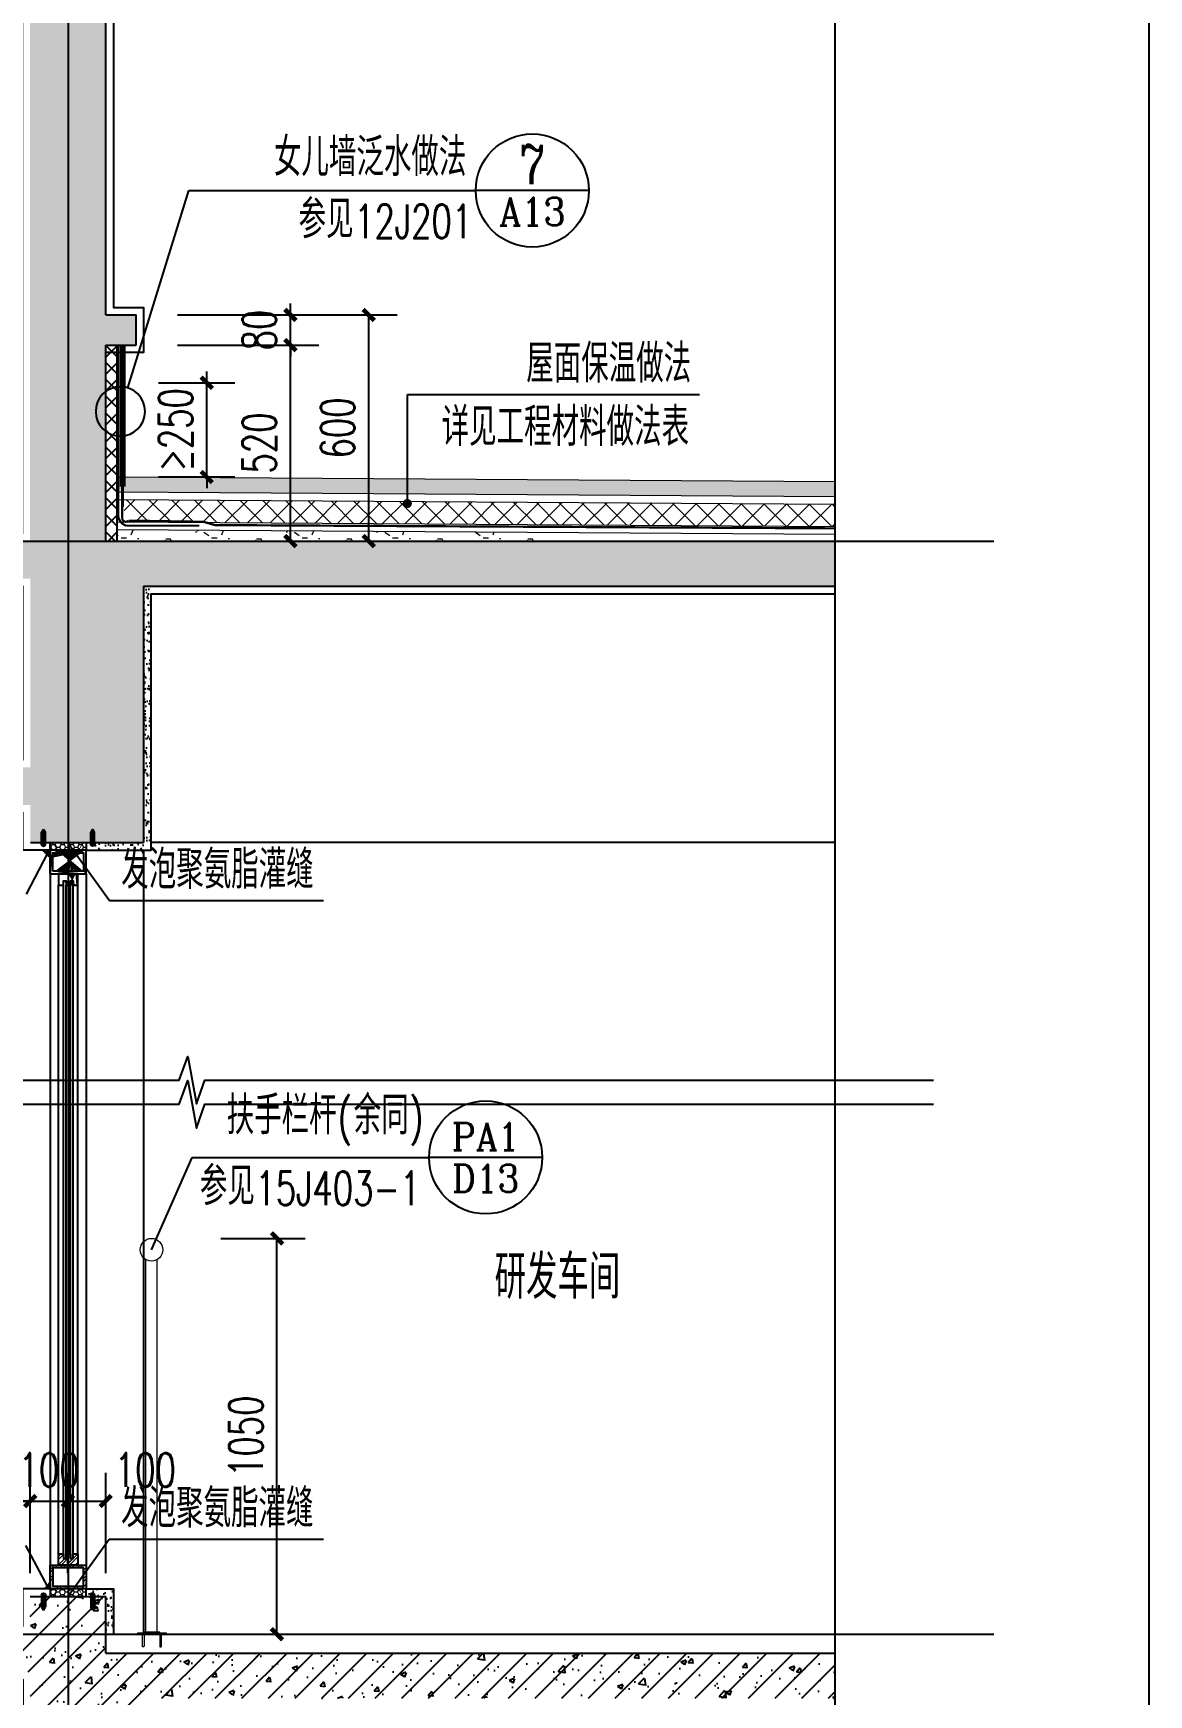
# Model space of a CAD drawing. Extents: x 1738711 to 2346805, y 1189731 to 2516152.
# Drawn here: x 1939036 to 1941995, y 1236334 to 1240742 of the extents above; entities that cross this region are included whole.
import ezdxf
from ezdxf.enums import TextEntityAlignment as Align

# ---------------------------------------------------------------- set-up
doc = ezdxf.new("R2010")
doc.units = 0
doc.header["$LTSCALE"] = 1000
doc.header["$MEASUREMENT"] = 0
doc.linetypes.add('S & C -P1$0$DASHED', pattern=[0.75, 0.5, -0.25])
for name, color, linetype, lineweight in [('_0', 7, 'Continuous', 25), ('可见细线', 142, 'Continuous', 9), ('填充', 252, 'Continuous', 5), ('栏杆', 6, 'Continuous', 15), ('细线', 8, 'Continuous', 5)]:
    doc.layers.add(name, color=color, linetype=linetype, lineweight=lineweight)
for name, color, linetype in [('AR-TEXT', 7, 'Continuous'), ('CONTINUOUS', 7, 'Continuous'), ('DIM_IDEN', 3, 'Continuous'), ('DIM_LEAD', 3, 'Continuous'), ('DIM_SYMB', 3, 'Continuous'), ('DOTE', 1, 'Continuous'), ('PUB_DIM', 3, 'Continuous'), ('PUB_HATCH', 8, 'Continuous'), ('PUB_TEXT', 7, 'Continuous'), ('WALL', 40, 'Continuous'), ('WINDOW', 144, 'Continuous'), ('切线', 35, 'Continuous'), ('看线', 8, 'Continuous'), ('石材', 5, 'Continuous'), ('窗', 125, 'Continuous')]:
    doc.layers.add(name, color=color, linetype=linetype)
doc.styles.add('_TCH_DIM', font='SIMPLEX', dxfattribs={"bigfont": 'GBCBIG'})
doc.styles.add('_TCH_DIM_T3', font='SIMPLEX', dxfattribs={"width": 0.705882, "bigfont": 'GBCBIG'})
doc.styles.add('_TCH_LABEL', font='COMPLEX', dxfattribs={"bigfont": 'GBCBIG'})
doc.styles.get("Standard").update_dxf_attribs({"font": 'gbenor.shx', "bigfont": 'gbcbig.shx'})
doc.dimstyles.new('_TCH_ARCH&&30', dxfattribs={"dimtxt": 89.25, "dimasz": 30, "dimexe": 75, "dimexo": 90, "dimgap": 37.875, "dimtad": 1, "dimdec": 0, "dimzin": 0, "dimdsep": 46, "dimtxsty": '_TCH_DIM_T3', "dimblk": 'ARCHTICK', "dimcen": 0.09, "dimclrt": 7, "dimazin": 2, "dimtfac": 1, "dimtdec": 0, "dimtix": 1, "dimtmove": 2, "dimatfit": 3, "dimfxl": 20, "dimtolj": 1, "dimtzin": 0, "dimarcsym": 0})
pattern_1 = [(225, (-424901838.276, -4685236573.94), (11.225320151336, -11.225320151336), []), (225, (-424901838.276, -4685236581.877), (11.225320151336, -11.225320151336), [])]
pattern_2 = [(45, (-300164.23, -150941.136), (-35.3553391, 35.3553391), []), (50, (-300164.23, -150941.14), (143.4520365, -12.550427), [15, -165]), (355, (-300164.23, -150941.14), (-27.750267, 150.438427), [12, -132]), (100.4514, (-300152.28, -150942.18), (115.701876, 137.8879084), [12.748038, -140.228422]), (46.1842, (-300164.23, -150901.14), (213.44821, -33.103803), [22.5, -247.5]), (96.6356, (-300146.44, -150903.9), (186.932541, 194.823574), [19.122058, -210.3426]), (351.1842, (-300164.23, -150901.14), (186.932389, 194.82372), [18, -198]), (21, (-300144.23, -150911.14), (119.3814104, -80.523778), [15, -165]), (326, (-300144.23, -150911.14), (48.663066, 145.030009), [12, -132]), (71.4514, (-300134.28, -150917.85), (168.044526, 64.506099), [12.748038, -140.228422]), (37.5, (-300164.23, -150941.136), (2.4319711, 66.5787708), [0, -130.4, 0, -134, 0, -132.5]), (7.5, (-300164.23, -150941.14), (52.6139075, 78.8823424), [0, -76.4, 0, -127.4, 0, -50.5]), (327.5, (-300208.83, -150941.136), (106.7644872, -4.5109743), [0, -50, 0, -156, 0, -207]), (317.5, (-300228.83, -150941.14), (116.637234, 20.0209965), [0, -65, 0, -103.6, 0, -147])]

# ---------------------------------------------------------------- blocks, each defined once
blk = doc.blocks.new('gdfdgdfgdfbvfcxv')
at = {"layer": '填充'}
blk.add_line((264925, -67479), (264925, -67589), dxfattribs=at)
for points in [[(264919, -67480), (264829, -67480, -1), (264829, -67468), (264919, -67468)], [(264919, -67588), (264829, -67588, 1), (264829, -67600), (264919, -67600)]]:
    blk.add_lwpolyline(points, format="xyb", dxfattribs=at)
blk.add_lwpolyline([(264911, -67634), (264911, -67434), (264919, -67434), (264919, -67634)], close=True, dxfattribs=at)
blk.add_lwpolyline([(264911, -67634), (264911, -67434), (264919, -67434), (264919, -67634)], close=True, dxfattribs=at)
for centre, radius, start, end in [((264919, -67483), 4.5, 318.2388, 90), ((264915, -67488), 9.2, 330.3198, 59.7492), ((264919, -67495), 4.5, 318.2388, 90), ((264919, -67501), 4.5, 318.2388, 90), ((264919, -67507), 4.5, 318.2388, 90), ((264919, -67513), 4.5, 318.2388, 90), ((264919, -67519), 4.5, 318.2388, 90), ((264919, -67525), 4.5, 318.2388, 90), ((264919, -67531), 4.5, 318.2388, 90), ((264919, -67537), 4.5, 318.2388, 90), ((264919, -67543), 4.5, 318.2388, 90), ((264919, -67549), 4.5, 318.2388, 90), ((264919, -67555), 4.5, 318.2388, 90), ((264919, -67561), 4.5, 318.2388, 90), ((264919, -67567), 4.5, 318.2388, 90), ((264919, -67573), 4.5, 318.2388, 90), ((264919, -67579), 4.5, 318.2388, 90), ((264919, -67585), 4.5, 270, 90)]:
    blk.add_arc(centre, radius, start, end, dxfattribs=at)
blk = doc.blocks.new('ghwerGWEGWEGW')
at = {"layer": '栏杆', "color": 6, "ltscale": 100}
for points in [[(2184611.4, 1556743.3), (2184611.4, 1557732.3)], [(2184641.4, 1556743.3), (2184641.4, 1557732.3)]]:
    blk.add_lwpolyline(points, dxfattribs=at)
blk.add_circle((2184626.4, 1557758.3), 30, dxfattribs=at)
at = {"layer": 'CONTINUOUS', "xscale": -0.384000000001397, "yscale": 0.384000000001397, "zscale": 0.384000000001397, "rotation": 270}
blk.add_blockref('gdfdgdfgdfbvfcxv', (2210560.7, 1455012.4), dxfattribs=at)
blk = doc.blocks.new('hrtheraghyra')
at = {"layer": 'WINDOW', "linetype": 'ByBlock'}
for p, q in [((-5, 21), (0, 29.4)), ((0, 29.4), (5, 21)), ((-5.9, -12), (6, -12))]:
    blk.add_line(p, q, dxfattribs=at)
for points in [[(-5, -12), (-5, 21)], [(0, -16.7), (0, 29.4)], [(5, -12), (5, 21)]]:
    blk.add_lwpolyline(points, dxfattribs=at)
blk.add_arc((0.1, -8.9), 6.71, 206.8366, 333.1634, dxfattribs=at)
blk = doc.blocks.new('_ArchTick')
at = {"color": 0, "linetype": 'ByBlock', "const_width": 0.4}
blk.add_lwpolyline([(-0.5, -0.5), (0.5, 0.5)], dxfattribs=at)
blk = doc.blocks.new('*D390')
at = {"layer": 'Defpoints', "color": 0, "transparency": 16777216}
for p in [(1939028.4, 1236847.7), (1938928.4, 1236566.2), (1939028.4, 1236566.2)]:
    blk.add_point(p, dxfattribs=at)
at = {"layer": 'PUB_DIM', "color": 0, "lineweight": -2, "transparency": 16777216}
for p, q in [((1938928.4, 1236656.2), (1938928.4, 1236922.7)), ((1939028.4, 1236656.2), (1939028.4, 1236922.7)), ((1938928.4, 1236847.7), (1939028.4, 1236847.7))]:
    blk.add_line(p, q, dxfattribs=at)
at = {"layer": 'PUB_DIM', "color": 0, "lineweight": -2, "transparency": 16777216, "xscale": 30, "yscale": 30, "zscale": 30, "rotation": 180}
blk.add_blockref('_ArchTick', (1938928.4, 1236847.7), dxfattribs=at)
at = {"layer": 'PUB_DIM', "color": 0, "lineweight": -2, "transparency": 16777216, "xscale": 30, "yscale": 30, "zscale": 30}
blk.add_blockref('_ArchTick', (1939028.4, 1236847.7), dxfattribs=at)
at = {"layer": 'PUB_DIM', "color": 7, "transparency": 16777216, "insert": (1938823.4, 1236930.2), "char_height": 89.25, "attachment_point": 5, "style": '_TCH_DIM_T3'}
blk.add_mtext('\\A1;100', dxfattribs=at)
blk = doc.blocks.new('*D391')
at = {"layer": 'Defpoints', "color": 0, "transparency": 16777216}
for p in [(1939128.4, 1236847.7), (1939028.4, 1236566.2), (1939128.4, 1236566.2)]:
    blk.add_point(p, dxfattribs=at)
at = {"layer": 'PUB_DIM', "color": 0, "lineweight": -2, "transparency": 16777216}
for p, q in [((1939028.4, 1236656.2), (1939028.4, 1236922.7)), ((1939128.4, 1236656.2), (1939128.4, 1236922.7)), ((1939028.4, 1236847.7), (1938998.4, 1236847.7)), ((1939028.4, 1236847.7), (1939128.4, 1236847.7)), ((1939128.4, 1236847.7), (1939158.4, 1236847.7))]:
    blk.add_line(p, q, dxfattribs=at)
at = {"layer": 'PUB_DIM', "color": 0, "lineweight": -2, "transparency": 16777216, "xscale": 30, "yscale": 30, "zscale": 30}
blk.add_blockref('_ArchTick', (1939028.4, 1236847.7), dxfattribs=at)
at = {"layer": 'PUB_DIM', "color": 0, "lineweight": -2, "transparency": 16777216, "xscale": 30, "yscale": 30, "zscale": 30, "rotation": 180}
blk.add_blockref('_ArchTick', (1939128.4, 1236847.7), dxfattribs=at)
at = {"layer": 'PUB_DIM', "color": 7, "transparency": 16777216, "insert": (1939078.4, 1236930.2), "char_height": 89.25, "attachment_point": 5, "style": '_TCH_DIM_T3'}
blk.add_mtext('\\A1;100', dxfattribs=at)
blk = doc.blocks.new('*D392')
at = {"layer": 'Defpoints', "color": 0, "transparency": 16777216}
for p in [(1939228.4, 1236847.7), (1939128.4, 1236566.2), (1939228.4, 1236566.2)]:
    blk.add_point(p, dxfattribs=at)
at = {"layer": 'PUB_DIM', "color": 0, "lineweight": -2, "transparency": 16777216}
for p, q in [((1939128.4, 1236656.2), (1939128.4, 1236922.7)), ((1939228.4, 1236656.2), (1939228.4, 1236922.7)), ((1939128.4, 1236847.7), (1939228.4, 1236847.7))]:
    blk.add_line(p, q, dxfattribs=at)
at = {"layer": 'PUB_DIM', "color": 0, "lineweight": -2, "transparency": 16777216, "xscale": 30, "yscale": 30, "zscale": 30, "rotation": 180}
blk.add_blockref('_ArchTick', (1939128.4, 1236847.7), dxfattribs=at)
at = {"layer": 'PUB_DIM', "color": 0, "lineweight": -2, "transparency": 16777216, "xscale": 30, "yscale": 30, "zscale": 30}
blk.add_blockref('_ArchTick', (1939228.4, 1236847.7), dxfattribs=at)
at = {"layer": 'PUB_DIM', "color": 7, "transparency": 16777216, "insert": (1939333.4, 1236930.2), "char_height": 89.25, "attachment_point": 5, "style": '_TCH_DIM_T3'}
blk.add_mtext('\\A1;100', dxfattribs=at)
blk = doc.blocks.new('*D407')
at = {"layer": 'Defpoints', "color": 0, "transparency": 16777216}
for p in [(1939443.4, 1237544.4), (1939682.6, 1237544.4), (1939443.4, 1236494.4)]:
    blk.add_point(p, dxfattribs=at)
at = {"layer": 'PUB_DIM', "color": 0, "lineweight": -2, "transparency": 16777216}
for p, q in [((1939533.4, 1237544.4), (1939757.6, 1237544.4)), ((1939682.6, 1236494.4), (1939682.6, 1237544.4)), ((1939533.4, 1236494.4), (1939757.6, 1236494.4))]:
    blk.add_line(p, q, dxfattribs=at)
at = {"layer": 'PUB_DIM', "color": 0, "lineweight": -2, "transparency": 16777216, "xscale": 30, "yscale": 30, "zscale": 30}
for p, rotation in [((1939682.6, 1237544.4), 90), ((1939682.6, 1236494.4), 270)]:
    blk.add_blockref('_ArchTick', p, dxfattribs=dict(at, rotation=rotation))
at = {"layer": 'PUB_DIM', "color": 7, "transparency": 16777216, "insert": (1939600.1, 1237019.4), "char_height": 89.25, "attachment_point": 5, "rotation": 90, "style": '_TCH_DIM_T3'}
blk.add_mtext('\\A1;1050', dxfattribs=at)
blk = doc.blocks.new('*D409')
at = {"layer": 'Defpoints', "color": 0, "transparency": 16777216}
for p in [(1939278.8, 1239814.6), (1939496.3, 1239814.6), (1939278.8, 1239564.6)]:
    blk.add_point(p, dxfattribs=at)
at = {"layer": 'PUB_DIM', "color": 0, "lineweight": -2, "transparency": 16777216}
for p, q in [((1939368.8, 1239814.6), (1939571.3, 1239814.6)), ((1939496.3, 1239814.6), (1939496.3, 1239844.6)), ((1939496.3, 1239564.6), (1939496.3, 1239814.6)), ((1939368.8, 1239564.6), (1939571.3, 1239564.6)), ((1939496.3, 1239564.6), (1939496.3, 1239534.6))]:
    blk.add_line(p, q, dxfattribs=at)
at = {"layer": 'PUB_DIM', "color": 0, "lineweight": -2, "transparency": 16777216, "xscale": 30, "yscale": 30, "zscale": 30}
for p, rotation in [((1939496.3, 1239814.6), 270), ((1939496.3, 1239564.6), 90)]:
    blk.add_blockref('_ArchTick', p, dxfattribs=dict(at, rotation=rotation))
at = {"layer": 'PUB_DIM', "color": 7, "transparency": 16777216, "insert": (1939413.8, 1239689.6), "char_height": 89.25, "attachment_point": 5, "rotation": 90, "style": '_TCH_DIM_T3'}
blk.add_mtext('\\A1;≥250', dxfattribs=at)
blk = doc.blocks.new('*D410')
at = {"layer": 'Defpoints', "color": 0, "transparency": 16777216}
for p in [(1939600.1, 1239994.4), (1939926, 1239994.4), (1939600.1, 1239394.4)]:
    blk.add_point(p, dxfattribs=at)
at = {"layer": 'PUB_DIM', "color": 0, "lineweight": -2, "transparency": 16777216}
for p, q in [((1939690.1, 1239994.4), (1940001, 1239994.4)), ((1939926, 1239394.4), (1939926, 1239994.4)), ((1939690.1, 1239394.4), (1940001, 1239394.4))]:
    blk.add_line(p, q, dxfattribs=at)
at = {"layer": 'PUB_DIM', "color": 0, "lineweight": -2, "transparency": 16777216, "xscale": 30, "yscale": 30, "zscale": 30}
for p, rotation in [((1939926, 1239994.4), 90), ((1939926, 1239394.4), 270)]:
    blk.add_blockref('_ArchTick', p, dxfattribs=dict(at, rotation=rotation))
at = {"layer": 'PUB_DIM', "color": 7, "transparency": 16777216, "insert": (1939843.5, 1239694.4), "char_height": 89.25, "attachment_point": 5, "rotation": 90, "style": '_TCH_DIM_T3'}
blk.add_mtext('\\A1;600', dxfattribs=at)
blk = doc.blocks.new('*D411')
at = {"layer": 'Defpoints', "color": 0, "transparency": 16777216}
for p in [(1939328.8, 1239914.4), (1939718.3, 1239914.4), (1939328.8, 1239394.4)]:
    blk.add_point(p, dxfattribs=at)
at = {"layer": 'PUB_DIM', "color": 0, "lineweight": -2, "transparency": 16777216}
for p, q in [((1939418.8, 1239914.4), (1939793.3, 1239914.4)), ((1939718.3, 1239394.4), (1939718.3, 1239914.4)), ((1939418.8, 1239394.4), (1939793.3, 1239394.4))]:
    blk.add_line(p, q, dxfattribs=at)
at = {"layer": 'PUB_DIM', "color": 0, "lineweight": -2, "transparency": 16777216, "xscale": 30, "yscale": 30, "zscale": 30}
for p, rotation in [((1939718.3, 1239914.4), 90), ((1939718.3, 1239394.4), 270)]:
    blk.add_blockref('_ArchTick', p, dxfattribs=dict(at, rotation=rotation))
at = {"layer": 'PUB_DIM', "color": 7, "transparency": 16777216, "insert": (1939635.8, 1239654.4), "char_height": 89.25, "attachment_point": 5, "rotation": 90, "style": '_TCH_DIM_T3'}
blk.add_mtext('\\A1;520', dxfattribs=at)
blk = doc.blocks.new('*D412')
at = {"layer": 'Defpoints', "color": 0, "transparency": 16777216}
for p in [(1939328.8, 1239994.4), (1939718.3, 1239994.4), (1939328.8, 1239914.4)]:
    blk.add_point(p, dxfattribs=at)
at = {"layer": 'PUB_DIM', "color": 0, "lineweight": -2, "transparency": 16777216}
for p, q in [((1939418.8, 1239994.4), (1939793.3, 1239994.4)), ((1939718.3, 1239994.4), (1939718.3, 1240024.4)), ((1939718.3, 1239914.4), (1939718.3, 1239994.4)), ((1939418.8, 1239914.4), (1939793.3, 1239914.4)), ((1939718.3, 1239914.4), (1939718.3, 1239884.4))]:
    blk.add_line(p, q, dxfattribs=at)
at = {"layer": 'PUB_DIM', "color": 0, "lineweight": -2, "transparency": 16777216, "xscale": 30, "yscale": 30, "zscale": 30}
for p, rotation in [((1939718.3, 1239994.4), 270), ((1939718.3, 1239914.4), 90)]:
    blk.add_blockref('_ArchTick', p, dxfattribs=dict(at, rotation=rotation))
at = {"layer": 'PUB_DIM', "color": 7, "transparency": 16777216, "insert": (1939635.8, 1239954.4), "char_height": 89.25, "attachment_point": 5, "rotation": 90, "style": '_TCH_DIM_T3'}
blk.add_mtext('\\A1;80', dxfattribs=at)

msp = doc.modelspace()

# ---------------------------------------------------------------- hatches: boundary and pattern name
at = {"layer": 'PUB_HATCH'}
h = msp.add_hatch(dxfattribs=at)
h.set_pattern_fill('钢筋混凝土', color=256, scale=20, style=0)
h.set_pattern_definition(pattern_2)
h.paths.add_polyline_path([(1941163.2, 1239394.4), (1939228.8, 1239394.4), (1939228.8, 1239914.4), (1939308.8, 1239914.4), (1939308.8, 1239994.4), (1939228.8, 1239994.4), (1939228.8, 1241394.4), (1939028, 1241394.4), (1939028, 1239394.4), (1938928.8, 1239394.4), (1938928.8, 1239294.4), (1939005.6, 1239294.4), (1939028.8, 1239294.4), (1939028.8, 1238794.4), (1938928.8, 1238794.4), (1938928.8, 1238694.4), (1939028.8, 1238694.4), (1939028.8, 1238594.4), (1939328.8, 1238594.4), (1939328.8, 1239274.4), (1941163.2, 1239274.4)])
h = msp.add_hatch(dxfattribs=at)
h.set_pattern_fill('ANSI37', color=256, scale=20, style=0)
h.set_pattern_definition([(45, (1939333.923, 1240661.14), (-22.45064, 22.45064), []), (135, (1939333.923, 1240661.14), (-22.45064, -22.45064), [])])
h.paths.add_polyline_path([(1939228.8, 1239394.4), (1939258.8, 1239394.4), (1939258.8, 1239914.4), (1939228.8, 1239914.4)])
h = msp.add_hatch(dxfattribs=at)
h.set_pattern_fill('碎沙', color=256, scale=10, style=0)
h.set_pattern_definition([(37.5, (-9e-10, 5800), (-0.80001565, 24.47066187), [0, -19.304, 0, -21.59, 0, -20.6375]), (7.5, (-9e-10, 5800), (22.47616416, 35.84125503), [0, -10.414, 0, -17.399, 0, -6.6675]), (327.5, (-15.62, 5800), (39.54961851, 0.07185923), [0, -6.35, 0, -22.86, 0, -29.845]), (317.5, (-15.62, 5800), (38.1778226, 11.14646616), [0, -3.175, 0, -14.986, 0, -17.145])])
h.paths.add_polyline_path([(1939178.8, 1238574.4), (1939348.8, 1238574.4), (1939348.8, 1239274.4), (1939328.8, 1239274.4), (1939328.8, 1238594.4), (1939178.8, 1238594.4), (1939176.8, 1238594.4), (1939176.8, 1238574.4)])
h = msp.add_hatch(dxfattribs=at)
h.set_pattern_fill('钢筋混凝土', color=256, scale=20, style=0)
h.set_pattern_definition(pattern_2)
h.paths.add_polyline_path([(1941163.2, 1236324.4), (1939328.8, 1236324.4), (1939328.8, 1235694.4), (1939028.8, 1235694.4), (1939028.8, 1235794.4), (1938928.8, 1235794.4), (1938928.8, 1235894.4), (1939028.8, 1235894.4), (1939028.8, 1236394.4), (1938928.8, 1236394.4), (1938928.8, 1236494.4), (1939028, 1236494.4), (1939028, 1236594.4), (1939228.8, 1236594.4), (1939228.8, 1236444.4), (1941163.2, 1236444.4)])
h = msp.add_hatch(dxfattribs=at)
h.set_pattern_fill('碎沙', color=256, scale=10, style=0)
h.set_pattern_definition([(37.5, (-9e-10, 5800), (-0.80001565, 24.47066187), [0, -19.304, 0, -21.59, 0, -20.6375]), (7.5, (-9e-10, 5800), (22.47616416, 35.84125503), [0, -10.414, 0, -17.399, 0, -6.6675]), (327.5, (-15.62, 5800), (39.54961851, 0.07185923), [0, -6.35, 0, -22.86, 0, -29.845]), (317.5, (-15.62, 5800), (38.1778226, 11.14646616), [0, -3.175, 0, -14.986, 0, -17.145])])
h.paths.add_polyline_path([(1939248.8, 1236494.4), (1939248.8, 1236614.4), (1939176.8, 1236614.4), (1939176.8, 1236594.4), (1939228.8, 1236594.4), (1939228.8, 1236494.4)])
at = {"layer": '填充'}
h = msp.add_hatch(dxfattribs=at)
h.set_pattern_fill('混凝土', color=256, scale=10, style=0)
h.set_pattern_definition([(50, (-6394878.686, 4417012.786), (71.72601826, -6.2752135), [7.5, -82.5]), (355, (-6394878.686, 4417012.79), (-13.87513336, 75.2192134), [6, -66]), (100.4514, (-6394872.71, 4417012.26), (57.85093817, 68.9439542), [6.374019, -70.1142112]), (46.1842, (-6394878.69, 4417032.79), (106.7241049, -16.5519014), [11.25, -123.75]), (96.6356, (-6394869.79, 4417031.41), (93.4662706, 97.4117871), [9.5610288, -105.1713]), (351.1842, (-6394878.69, 4417032.79), (93.4661945, 97.4118601), [9, -99]), (21, (-6394868.686, 4417027.786), (59.6907052, -40.26188907), [7.5, -82.5]), (326, (-6394868.686, 4417027.79), (24.3315332, 72.5150045), [6, -66]), (71.4514, (-6394863.71, 4417024.43), (84.02226286, 32.25304967), [6.374019, -70.1142112]), (37.5, (-6394878.686, 4417012.786), (1.21598553, 33.28938538), [0, -65.2, 0, -67, 0, -66.25]), (7.5, (-6394878.686, 4417012.786), (26.30695374, 39.44117119), [0, -38.2, 0, -63.7, 0, -25.25]), (327.5, (-6394900.986, 4417012.786), (53.38224362, -2.25548717), [0, -25, 0, -78, 0, -103.5]), (317.5, (-6394910.986, 4417012.786), (58.31861693, 10.01049823), [0, -32.5, 0, -51.8, 0, -73.5])])
h.paths.add_polyline_path([(1941163.2, 1239512.3), (1941163.2, 1239552.3), (1939259.1, 1239564.7), (1939259.1, 1239524.7)])
h = msp.add_hatch(dxfattribs=at)
h.set_pattern_fill('多孔材料', color=256, scale=15, style=0)
h.set_pattern_definition([(135, (2978375.454, 873972.27), (30.0000305, 30.0000305), []), (45, (2978375.454, 873972.27), (30.0000305, -30.0000305), [])])
h.paths.add_polyline_path([(1939237.4, 1239445.3), (1939237.4, 1239465.3), (1939227.1, 1239465.4), (1939227, 1239445.4)])
h.paths.add_polyline_path([(1941163.2, 1239432.8), (1941163.2, 1239492.3), (1939276, 1239504.6), (1939278.8, 1239445.1)])
h = msp.add_hatch(dxfattribs=at)
h.set_pattern_fill('加气混凝土', color=256, scale=20, style=0)
h.set_pattern_definition([(7e-15, (-52708.44, 2058244.64), (120, 240), [0, -240]), (7e-15, (-52848.84, 2058212.24), (120, 240), [0, -240]), (7e-15, (-52770.84, 2058209.84), (120, 240), [0, -240]), (7e-15, (-52685.64, 2058280.64), (120, 240), [0, -240]), (7e-15, (-52785.24, 2058197.84), (120, 240), [0, -240]), (7e-15, (-52661.64, 2058431.84), (120, 240), [0, -240]), (7e-15, (-52734.84, 2058412.64), (120, 240), [0, -240]), (7e-15, (-52696.44, 2058382.64), (120, 240), [0, -240]), (7e-15, (-52892.04, 2058377.84), (120, 240), [0, -240]), (7e-15, (-52774.44, 2058367.04), (120, 240), [0, -240]), (7e-15, (-52820.04, 2058305.84), (120, 240), [0, -240]), (7e-15, (-52817.64, 2058215.84), (120, 240), [0, -240]), (7e-15, (-52727.64, 2058206.24), (120, 240), [0, -240]), (7e-15, (-52661.64, 2058311.84), (120, 240), [0, -240]), (7e-15, (-52886.04, 2058274.64), (120, 240), [0, -240]), (7e-15, (-52865.64, 2058315.44), (120, 240), [0, -240]), (7e-15, (-52772.04, 2058298.64), (120, 240), [0, -240]), (7e-15, (-52805.64, 2058263.84), (120, 240), [0, -240]), (7e-15, (-52824.84, 2058343.04), (120, 240), [0, -240]), (7e-15, (-52794.84, 2058433.04), (120, 240), [0, -240]), (7e-15, (-52876.44, 2058224.24), (120, 240), [0, -240]), (7e-15, (-52744.44, 2058383.84), (120, 240), [0, -240]), (7e-15, (-52856.04, 2058387.44), (120, 240), [0, -240]), (7e-15, (-52875.24, 2058418.64), (120, 240), [0, -240]), (130.601294, (-52676.386, 2058356.697), (-599.99999337, 720.00000315), [10.536622, -4414.8444]), (18.4349488, (-52693.53, 2058361.27), (599.9999978, 239.9999982), [10.842096, -1507.05116]), (90, (-52693.53, 2058350.98), (120, 240), [10.285714, -469.71426]), (161.565051, (-52683.243, 2058347.554), (-600.000003, 239.9999821), [10.842096, -1507.05116]), (53.1301023, (-52683.243, 2058347.554), (120.0000002, 239.9999999), [11.428572, -1188.5714]), (135, (-52674.1, 2058225.27), (-120.0000145, 239.9999838), [9.697464, -669.12504]), (45, (-52687.815, 2058225.27), (119.9999992, 239.999999), [9.697464, -669.12504]), (135, (-52680.96, 2058218.41), (-120.0000145, 239.9999838), [9.697464, -669.12504]), (45, (-52680.96, 2058218.41), (119.9999992, 239.999999), [9.697464, -669.12504]), (116.565051, (-52789.53, 2058386.41), (-2e-05, 479.999987), [12.77753, -255.5506]), (180, (-52795.24, 2058397.84), (-120, 240), [13.714286, -226.2857]), (63.434949, (-52814.67, 2058386.41), (1e-06, 479.999998), [12.77753, -255.5506]), (116.565051, (-52808.96, 2058374.98), (-2e-05, 479.999987), [12.77753, -255.5506]), (7e-15, (-52808.96, 2058374.98), (120, 240), [13.714286, -226.2857]), (63.434949, (-52795.24, 2058374.98), (1e-06, 479.999998), [12.77753, -255.5506]), (107.102728, (-52699.243, 2058305.268), (-359.999986237, 1200.000001936), [15.544538, -6513.161]), (143.972626, (-52703.815, 2058320.125), (-2279.9999711, 1679.9999981), [15.544538, -3248.808]), (180, (-52716.39, 2058329.27), (-120, 240), [14.857142, -225.14284]), (36.0273733, (-52743.815, 2058320.125), (2279.99998315, 1679.99998189), [15.544538, -3248.808]), (71.565051, (-52748.386, 2058306.41), (360.00000185, 1199.99999793), [14.456126, -1503.43712]), (107.102728, (-52743.815, 2058291.554), (-359.999986237, 1200.000001936), [15.544538, -6513.161]), (143.972626, (-52731.243, 2058282.411), (-2279.9999711, 1679.9999981), [15.544538, -3248.808]), (7e-15, (-52731.24, 2058282.4), (120, 240), [14.857142, -225.14284]), (36.0273733, (-52716.386, 2058282.411), (2279.99998315, 1679.99998189), [15.544538, -3248.808]), (71.565051, (-52703.815, 2058291.554), (360.00000185, 1199.99999793), [14.456126, -1503.43712]), (150.255118, (-52696.958, 2058417.268), (-360.00000085, 239.99999703), [9.214008, -1925.72784]), (90, (-52704.96, 2058412.7), (120, 240), [9.142858, -470.8571]), (29.7448813, (-52704.958, 2058412.697), (360.0000002, 239.99999888), [9.214008, -1925.72784]), (116.565051, (-52752.96, 2058246.98), (-2e-05, 479.999987), [12.77753, -255.5506]), (168.690067, (-52758.672, 2058258.41), (-1080.0000008, 239.99999398), [11.654902, -2435.8742]), (41.1859251, (-52779.243, 2058252.697), (2999.999981823, 2639.999976915), [12.148738, -5090.3208]), (90, (-52779.24, 2058241.27), (120, 240), [11.428572, -468.5714]), (138.814074, (-52770.1, 2058233.268), (-2999.999946676, 2640.000016815), [12.148738, -5090.3208]), (16.6992442, (-52770.1, 2058233.268), (3959.999970207, 1199.99998743), [11.93178, -4999.415]), (60.9453959, (-52758.672, 2058236.697), (119.99999968, 239.99999788), [11.766434, -4930.1358]), (109.983106, (-52853.529, 2058347.554), (-600.00000226, 1679.999995554), [13.3768, -5604.879]), (155.556045, (-52858.1, 2058360.125), (-1560.000005946, 719.99998504), [13.809194, -5786.0526]), (24.4439547, (-52883.243, 2058360.125), (1560.00000078, 719.999996537), [13.809194, -5786.0526]), (70.0168934, (-52887.815, 2058347.554), (600.00000181, 1679.99999583), [13.3768, -5604.879]), (109.983106, (-52883.243, 2058334.982), (-600.00000226, 1679.999995554), [13.3768, -5604.879]), (160.016893, (-52870.672, 2058330.41), (-600.00000035, 239.99998907), [13.3768, -2795.751]), (19.9831065, (-52870.672, 2058330.41), (599.9999967, 239.99999962), [13.3768, -2795.751]), (70.0168934, (-52858.1, 2058334.982), (600.00000181, 1679.99999583), [13.3768, -5604.879]), (122.005383, (-52764.386, 2058325.84), (-120.0000161, 239.99998775), [10.781693, -2253.3736]), (18.4349488, (-52780.386, 2058331.554), (599.9999978, 239.9999982), [10.842096, -1507.05116]), (90, (-52780.39, 2058321.27), (120, 240), [10.285714, -469.71426]), (161.565051, (-52770.1, 2058317.84), (-600.000003, 239.9999821), [10.842096, -1507.05116]), (54.4623222, (-52770.1, 2058317.84), (839.99999878, 1199.9999982), [9.831228, -4119.2846]), (116.565051, (-52834.1, 2058267.55), (-2e-05, 479.999987), [12.77753, -255.5506]), (180, (-52839.81, 2058278.98), (-120, 240), [12.571428, -227.42856]), (59.0362434, (-52859.243, 2058267.554), (120.0000004, 239.99999884), [13.32789, -2785.5288]), (120.963756, (-52852.386, 2058256.125), (-120.0000164, 239.99998898), [13.32789, -2785.5288]), (7e-15, (-52852.39, 2058256.13), (120, 240), [12.571428, -227.42856]), (63.434949, (-52839.81, 2058256.13), (1e-06, 479.999998), [12.77753, -255.5506])])
h.paths.add_polyline_path([(1940409.6, 1239394.4), (1940409.6, 1239417.7), (1939258.8, 1239425.2), (1939258.8, 1239394.4)])
h = msp.add_hatch(dxfattribs=at)
h.set_pattern_fill('HONEY', color=256, scale=5, angle=-180, style=0)
h.set_pattern_definition([(6e-14, (3559740.777, 2430608.887), (11.90625, -6.874075), [7.9375, -15.875]), (240, (3559740.777, 2430608.887), (-11.906248578, -6.874077464), [7.9375, -15.875]), (300, (3559740.777, 2430608.887), (1.422e-06, -13.748152464), [-15.875, 7.9375])])
h.paths.add_polyline_path([(1939176.8, 1238574.4), (1939080.8, 1238574.4), (1939080.8, 1238594.4), (1939176.8, 1238594.4)])
h = msp.add_hatch(dxfattribs=at)
h.set_pattern_fill('STEEL', color=256, scale=10, angle=-180, style=0)
h.set_pattern_definition(pattern_1)
h.paths.add_polyline_path([(1939169.6, 1238518.5), (1939088, 1238518.5), (1939088, 1238562.6), (1939080.8, 1238555.1), (1939080.8, 1238511.3), (1939173.6, 1238511.3), (1939176.8, 1238514.7), (1939176.8, 1238574.4), (1939099.4, 1238574.4), (1939092.5, 1238567.2), (1939169.6, 1238567.2)])
h = msp.add_hatch(dxfattribs=at)
h.set_pattern_fill('STEEL', color=256, scale=10, angle=-180, style=0)
h.set_pattern_definition(pattern_1)
h.paths.add_polyline_path([(1939130.4, 1238481.3), (1939123.4, 1238481.3), (1939123.4, 1238493.3), (1939116.2, 1238493.3), (1939116.2, 1238481.3), (1939103, 1238481.3), (1939103, 1238511.3), (1939130.4, 1238511.3)])
h.paths.add_polyline_path([(1939154.6, 1238481.3), (1939142.6, 1238481.3), (1939142.6, 1238493.3), (1939135.4, 1238493.3), (1939135.4, 1238481.3), (1939130.4, 1238481.3), (1939130.4, 1238511.3), (1939154.6, 1238511.3)])
h = msp.add_hatch(dxfattribs=at)
h.set_pattern_fill('STEEL', color=256, scale=10, angle=-180, style=0)
h.set_pattern_definition([(45, (3672448.625, 4303651.418), (-11.22532015, 11.22532015), []), (45, (3672448.625, 4303659.355), (-11.22532015, 11.22532015), [])])
h.paths.add_polyline_path([(1939130.4, 1236707.5), (1939123.4, 1236707.5), (1939123.4, 1236695.5), (1939116.2, 1236695.5), (1939116.2, 1236707.5), (1939103, 1236707.5), (1939103, 1236677.5), (1939130.4, 1236677.5)])
h.paths.add_polyline_path([(1939154.6, 1236707.5), (1939142.6, 1236707.5), (1939142.6, 1236695.5), (1939135.4, 1236695.5), (1939135.4, 1236707.5), (1939130.4, 1236707.5), (1939130.4, 1236677.5), (1939154.6, 1236677.5)])
h = msp.add_hatch(dxfattribs=at)
h.set_pattern_fill('STEEL', color=256, scale=10, angle=-180, style=0)
h.set_pattern_definition([(45, (1694725.199, -77717.92), (-11.22532015, 11.22532015), []), (45, (1694725.199, -77709.983), (-11.22532015, 11.22532015), [])])
h.paths.add_polyline_path([(1939169.6, 1236670.3), (1939088, 1236670.3), (1939088, 1236626.2), (1939080.8, 1236633.6), (1939080.8, 1236677.5), (1939173.6, 1236677.5), (1939176.8, 1236674), (1939176.8, 1236614.4), (1939099.4, 1236614.4), (1939092.5, 1236621.6), (1939169.6, 1236621.6)])
h = msp.add_hatch(dxfattribs=at)
h.set_pattern_fill('HONEY', color=256, scale=5, angle=-180, style=0)
h.set_pattern_definition([(360, (3559740.777, 44579.887), (11.90625, 6.874075), [7.9375, -15.875]), (120, (3559740.777, 44579.887), (-11.906248578, 6.874077464), [7.9375, -15.875]), (60, (3559740.777, 44579.887), (1.422e-06, 13.748152464), [-15.875, 7.9375])])
h.paths.add_polyline_path([(1939176.8, 1236614.4), (1939080.8, 1236614.4), (1939080.8, 1236594.4), (1939176.8, 1236594.4)])
at = {"layer": '看线'}
h = msp.add_hatch(dxfattribs=at)
h.set_pattern_fill('ANSI31', color=256, style=0)
h.set_pattern_definition([(45, (332100.5429, 3317925.3868), (-1.1225320151, 1.1225320151), [])])
edge = h.paths.add_edge_path()
edge.add_arc((1939050.6, 1238544.2), 32.6, 22.3073, 67.6927, ccw=False)
edge.add_line((1939080.8, 1238556.6), (1939080.8, 1238574.4))
edge.add_line((1939080.8, 1238574.4), (1939063, 1238574.4))
h = msp.add_hatch(dxfattribs=at)
h.set_pattern_fill('ANSI31', color=256, style=0)
h.set_pattern_definition([(315, (332100.5523, -842736.613), (-1.1225320151, -1.1225320151), [])])
edge = h.paths.add_edge_path()
edge.add_arc((1939050.6, 1236644.6), 32.6, 292.3073, 337.6927)
edge.add_line((1939080.8, 1236632.2), (1939080.6, 1236614.8))
edge.add_line((1939080.6, 1236614.8), (1939063, 1236614.4))

# ---------------------------------------------------------------- linework, layer by layer
at = {"layer": 'DIM_IDEN'}
for p, q in [((1939286.8, 1239801), (1939449.2, 1240324.5)), ((1939449.2, 1240324.5), (1940209.8, 1240324.5)), ((1940509.8, 1240324.5), (1940209.8, 1240324.5)), ((1939349.7, 1237514.4), (1939457.9, 1237759.3)), ((1939457.9, 1237759.3), (1940086, 1237759.3)), ((1940386, 1237759.3), (1940086, 1237759.3))]:
    msp.add_line(p, q, dxfattribs=at)
for points in [[(1939332.9, 1239738.4, 1), (1939201.9, 1239738.4, 1)], [(1939349.7, 1237514.4, 1), (1939349.7, 1237514.4, 1)]]:
    msp.add_lwpolyline(points, format="xyb", close=True, dxfattribs=at)
for centre in [(1940359.8, 1240324.5), (1940236, 1237759.3)]:
    msp.add_circle(centre, 150, dxfattribs=at)
at = {"layer": 'DIM_LEAD'}
for p, q in [((1940028.4, 1239494), (1940028.4, 1239783.4)), ((1940028.4, 1239783.4), (1940803, 1239783.4)), ((1939131.3, 1238589.6), (1939238.4, 1238441)), ((1939075.1, 1238567.8), (1939017.3, 1238457.8)), ((1939238.4, 1238441), (1939806, 1238441)), ((1939074.7, 1236619.9), (1939016.9, 1236729.9)), ((1939130.9, 1236598.1), (1939238, 1236746.7)), ((1939238, 1236746.7), (1939805.6, 1236746.7))]:
    msp.add_line(p, q, dxfattribs=at)
at = {"layer": 'DIM_LEAD', "const_width": 12}
msp.add_lwpolyline([(1940028.4, 1239488, 1), (1940028.4, 1239500, 1)], format="xyb", close=True, dxfattribs=at)
at = {"layer": 'DIM_SYMB'}
for points in [[(1941163.2, 1221004.5), (1941163.2, 1231807.9), (1941100.2, 1231830.8), (1941226.2, 1231853), (1941163.2, 1231875.4), (1941163.2, 1242678.8)], [(1937491.3, 1237964.3), (1939423.6, 1237964.3), (1939446.6, 1238027.3), (1939468.8, 1237901.3), (1939491.1, 1237964.3), (1941423.5, 1237964.3)], [(1937491.3, 1237900.3), (1939423.6, 1237900.3), (1939446.6, 1237963.3), (1939468.8, 1237837.3), (1939491.1, 1237900.3), (1941423.5, 1237900.3)]]:
    msp.add_lwpolyline(points, dxfattribs=at)
at = {"layer": 'DOTE'}
for p, q in [((1939128.8, 1242716.7), (1939128.8, 1221032.3)), ((1935589.6, 1239394.4), (1941584.1, 1239394.4)), ((1935589.6, 1236494.4), (1941584.1, 1236494.4))]:
    msp.add_line(p, q, dxfattribs=at)
at = {"layer": 'WALL'}
for p, q in [((1939228.8, 1239994.4), (1939228.8, 1241394.4)), ((1939228.8, 1239994.4), (1939308.8, 1239994.4)), ((1939308.8, 1239914.4), (1939308.8, 1239994.4)), ((1939228.8, 1239394.4), (1939228.8, 1239914.4)), ((1939228.8, 1239914.4), (1939308.8, 1239914.4)), ((1939228.8, 1239394.4), (1941163.2, 1239394.4)), ((1939328.8, 1239274.4), (1941163.2, 1239274.4)), ((1939328.8, 1239274.4), (1939328.8, 1238594.4)), ((1939028.8, 1238594.4), (1939328.8, 1238594.4)), ((1939228.8, 1238594.4), (1939228.8, 1238594.4)), ((1939028, 1236594.4), (1939228.8, 1236594.4)), ((1939228.8, 1236444.4), (1939228.8, 1236594.4)), ((1939228.8, 1236444.4), (1941163.2, 1236444.4))]:
    msp.add_line(p, q, dxfattribs=at)
at = {"layer": '切线'}
for p, q in [((1939258.8, 1239394.4), (1939258.8, 1239914.4)), ((1939278.8, 1239539.6), (1939278.8, 1239914.4)), ((1939228.8, 1236494.4), (1941163.2, 1236494.4))]:
    msp.add_line(p, q, dxfattribs=at)
for points in [[(1939080.8, 1238574.4), (1939008.8, 1238574.4), (1939008.8, 1238674.4), (1938908.8, 1238674.4), (1938908.8, 1238814.4), (1939008.8, 1238814.4), (1939008.8, 1239274.4), (1938908.8, 1239274.4), (1938908.8, 1239414.4), (1939008, 1239414.4), (1939008, 1241414.4), (1939248.8, 1241414.4), (1939248.8, 1240014.4), (1939328.8, 1240014.4), (1939328.8, 1239894.4), (1939228.8, 1239894.4)], [(1939178.8, 1238574.4), (1939348.8, 1238574.4), (1939348.8, 1239254.4), (1941163.2, 1239254.4)], [(1939080.8, 1236614.4), (1939008, 1236614.4), (1939008, 1236514.4), (1938908.8, 1236514.4), (1938908.8, 1236374.4), (1939008.8, 1236374.4), (1939008.8, 1235914.4), (1938908.8, 1235914.4), (1938908.8, 1235774.4), (1939008.8, 1235774.4), (1939008.8, 1235674.4), (1939080.8, 1235674.4)], [(1939176.8, 1236614.4), (1939248.8, 1236614.4), (1939248.8, 1236494.4)]]:
    msp.add_lwpolyline(points, dxfattribs=at)
for centre, start, end in [((1939050.6, 1238544.2), 22.3073, 67.6927), ((1939050.6, 1236644.6), 292.3073, 337.6489)]:
    msp.add_arc(centre, 32.6, start, end, dxfattribs=at)
at = {"layer": '可见细线', "color": 6, "linetype": 'S & C -P1$0$DASHED', "ltscale": 3, "const_width": 6}
for points in [[(1939261.6, 1239914.4), (1939261.5, 1239463.5, 0.315273), (1939282.9, 1239435.3), (1939477, 1239435.4)], [(1939272.3, 1239914.4), (1939272.3, 1239453.6, 0.599208), (1939288.9, 1239448.7), (1939488.4, 1239445.5), (1939518, 1239436.9), (1941163.2, 1239428.2)]]:
    msp.add_lwpolyline(points, format="xyb", dxfattribs=at)
at = {"layer": '看线'}
for p, q in [((1941994.6, 1242881.6), (1941994.6, 1220651.6)), ((1941163.2, 1238594.4), (1939348.8, 1238594.4)), ((1939328.8, 1238574.4), (1939328.8, 1236494.4))]:
    msp.add_line(p, q, dxfattribs=at)
at = {"layer": '石材', "const_width": 2}
for points in [[(1939143.8, 1238574.4), (1939100.9, 1238574.4), (1939088.5, 1238594.4), (1939044.8, 1238594.4)], [(1939113.7, 1238574.4), (1939156.7, 1238574.4), (1939169, 1238594.4), (1939212.8, 1238594.4)], [(1939143.8, 1236614.4), (1939100.9, 1236614.4), (1939088.5, 1236594.4), (1939044.8, 1236594.4)], [(1939113.7, 1236614.4), (1939156.7, 1236614.4), (1939169, 1236594.4), (1939212.8, 1236594.4)]]:
    msp.add_lwpolyline(points, dxfattribs=at)
at = {"layer": '石材'}
for points in [[(1939176.8, 1238574.4), (1939080.8, 1238574.4), (1939080.8, 1238594.4), (1939176.8, 1238594.4)], [(1939176.8, 1236614.4), (1939080.8, 1236614.4), (1939080.8, 1236594.4), (1939176.8, 1236594.4)]]:
    msp.add_lwpolyline(points, close=True, dxfattribs=at)
at = {"layer": '窗', "color": 117}
for p, q in [((1939080.8, 1238511.3), (1939080.8, 1236677.5)), ((1939176.8, 1238511.3), (1939176.8, 1236677.5)), ((1939116.2, 1236707.5), (1939116.2, 1238481.3)), ((1939123.4, 1236707.5), (1939123.4, 1238481.3)), ((1939135.4, 1236707.5), (1939135.4, 1238481.3)), ((1939142.6, 1236707.5), (1939142.6, 1238481.3))]:
    msp.add_line(p, q, dxfattribs=at)
at = {"layer": '窗', "color": 237}
for p, q in [((1939103, 1236707.5), (1939103, 1238481.3)), ((1939154.6, 1236707.5), (1939154.6, 1238481.3))]:
    msp.add_line(p, q, dxfattribs=at)
for points in [[(1939080.8, 1238511.3), (1939080.8, 1238574.4)], [(1939080.8, 1236677.5), (1939080.8, 1236614.4)]]:
    msp.add_lwpolyline(points, dxfattribs=at)
for points in [[(1939080.8, 1238511.3), (1939176.8, 1238511.3), (1939176.8, 1238574.4), (1939080.8, 1238574.4)], [(1939088, 1238518.5), (1939088, 1238567.2), (1939169.6, 1238567.2), (1939169.6, 1238518.5)], [(1939116.2, 1238481.3), (1939116.2, 1238493.3), (1939123.4, 1238493.3), (1939123.4, 1238481.3), (1939135.4, 1238481.3), (1939135.4, 1238493.3), (1939142.6, 1238493.3), (1939142.6, 1238481.3), (1939154.6, 1238481.3), (1939154.6, 1238511.3), (1939103, 1238511.3), (1939103, 1238481.3)], [(1939116.2, 1236707.5), (1939116.2, 1236695.5), (1939123.4, 1236695.5), (1939123.4, 1236707.5), (1939135.4, 1236707.5), (1939135.4, 1236695.5), (1939142.6, 1236695.5), (1939142.6, 1236707.5), (1939154.6, 1236707.5), (1939154.6, 1236677.5), (1939103, 1236677.5), (1939103, 1236707.5)], [(1939080.8, 1236677.5), (1939176.8, 1236677.5), (1939176.8, 1236614.4), (1939080.8, 1236614.4)], [(1939088, 1236670.3), (1939088, 1236621.6), (1939169.6, 1236621.6), (1939169.6, 1236670.3)]]:
    msp.add_lwpolyline(points, close=True, dxfattribs=at)
at = {"layer": '细线'}
for p, q in [((1939267.4, 1239539.6), (1939267.4, 1239914.4)), ((1939276, 1239485.1), (1939276, 1239914.4)), ((1939259.1, 1239564.7), (1941163.2, 1239552.3)), ((1939259.1, 1239524.7), (1941163.2, 1239512.3)), ((1939259.3, 1239504.7), (1941163.2, 1239492.3)), ((1939258.8, 1239445.2), (1941163.2, 1239432.8)), ((1939258.8, 1239425.2), (1941163.2, 1239412.8))]:
    msp.add_line(p, q, dxfattribs=at)

# ---------------------------------------------------------------- block references
at = {"layer": '_0'}
msp.add_blockref('ghwerGWEGWEGW', (-245276.7, -320243.9), dxfattribs=at)
at = {"layer": 'WALL'}
msp.add_blockref('hrtheraghyra', (1939063.6, 1238601), dxfattribs=at)
at = {"layer": 'WALL', "xscale": -1}
msp.add_blockref('hrtheraghyra', (1939193.9, 1238601), dxfattribs=at)
at = {"layer": 'WALL', "xscale": -1, "rotation": 180}
msp.add_blockref('hrtheraghyra', (1939063.6, 1236587.8), dxfattribs=at)
at = {"layer": 'WALL', "rotation": 180}
msp.add_blockref('hrtheraghyra', (1939193.9, 1236587.8), dxfattribs=at)

# ---------------------------------------------------------------- texts
at = {"layer": 'AR-TEXT'}
msp.add_text('研发车间', height=115.74, dxfattribs=at).set_placement((1940259.8, 1237384.7))
at = {"layer": 'PUB_TEXT', "color": 7, "style": '_TCH_DIM'}
for s, p in [('女儿墙泛水做法', (1939674.5, 1240362.7)), ('参见', (1939739.9, 1240198)), ('屋面保温做法', (1940343.7, 1239814.9)), ('详见工程材料做法表', (1940119.2, 1239646.9)), ('发泡聚氨脂灌缝', (1939269.6, 1238472.5)), ('扶手栏杆', (1939549.2, 1237820.5)), ('余同', (1939886.1, 1237820.5)), ('参见', (1939478.1, 1237632.8)), ('发泡聚氨脂灌缝', (1939269.2, 1236778.2))]:
    msp.add_text(s, height=101.28, dxfattribs=at).set_placement(p)
at = {"layer": 'PUB_TEXT', "color": 7, "style": '_TCH_LABEL'}
for s, height, p, p2 in [('7', 104.4, (1940325, 1240341.1), (1940394.6, 1240341.1)), ('A13', 74.03, (1940271.7, 1240231.5), (1940448, 1240231.5)), ('PA1', 72.46, (1940146.3, 1237778.4), (1940325.7, 1237778.4)), ('D13', 73.24, (1940147.1, 1237667), (1940325, 1237667))]:
    msp.add_text(s, height=height, dxfattribs=at).set_placement(p, p2, align=Align.FIT)
at = {"layer": 'PUB_TEXT', "color": 7, "style": '_TCH_DIM', "width": 0.705882}
for s, height, p in [('12J201', 89.25, (1939887.3, 1240198)), ('(', 89.2, (1939844.1, 1237820.5)), (')', 89.2, (1940033.5, 1237820.5)), ('15J403-1', 89.25, (1939625.5, 1237632.8))]:
    msp.add_text(s, height=height, dxfattribs=at).set_placement(p)

# ---------------------------------------------------------------- dimensions: what is measured, and where the dimension line sits
at = {"layer": 'PUB_DIM'}
for p1, p2, distance, picture, middle in [((1939328.8, 1239914.4), (1939328.8, 1239994.4), -389.5, '*D412', (1939635.8, 1239954.4)), ((1939600.1, 1239394.4), (1939600.1, 1239994.4), -326, '*D410', (1939843.5, 1239694.4)), ((1939328.8, 1239394.4), (1939328.8, 1239914.4), -389.5, '*D411', (1939635.8, 1239654.4)), ((1939443.4, 1236494.4), (1939443.4, 1237544.4), -239.2, '*D407', (1939600.1, 1237019.4)), ((1939028.4, 1236566.2), (1939128.4, 1236566.2), 281.5, '*D391', (1939078.4, 1236930.2))]:
    dim = msp.add_aligned_dim(p1=p1, p2=p2, distance=distance, dimstyle='_TCH_ARCH&&30', dxfattribs=at)
    dim.commit()
    dim.dimension.update_dxf_attribs({"geometry": picture, "text_midpoint": middle})
dim = msp.add_aligned_dim(p1=(1939278.8, 1239564.6), p2=(1939278.8, 1239814.6), distance=-217.5, text='≥250', dimstyle='_TCH_ARCH&&30', dxfattribs=at)
dim.commit()
dim.dimension.update_dxf_attribs({"geometry": '*D409', "text_midpoint": (1939413.8, 1239689.6)})
for base, p1, p2, picture, middle in [((1939028.4, 1236847.7), (1938928.4, 1236566.2), (1939028.4, 1236566.2), '*D390', (1938823.4, 1236930.2)), ((1939228.4, 1236847.7), (1939128.4, 1236566.2), (1939228.4, 1236566.2), '*D392', (1939333.4, 1236930.2))]:
    dim = msp.add_linear_dim(base=base, p1=p1, p2=p2, angle=0, dimstyle='_TCH_ARCH&&30', dxfattribs=at)
    dim.commit()
    dim.dimension.update_dxf_attribs({"geometry": picture, "text_midpoint": middle, "dimtype": 129})

doc.saveas('drawing.dxf')
